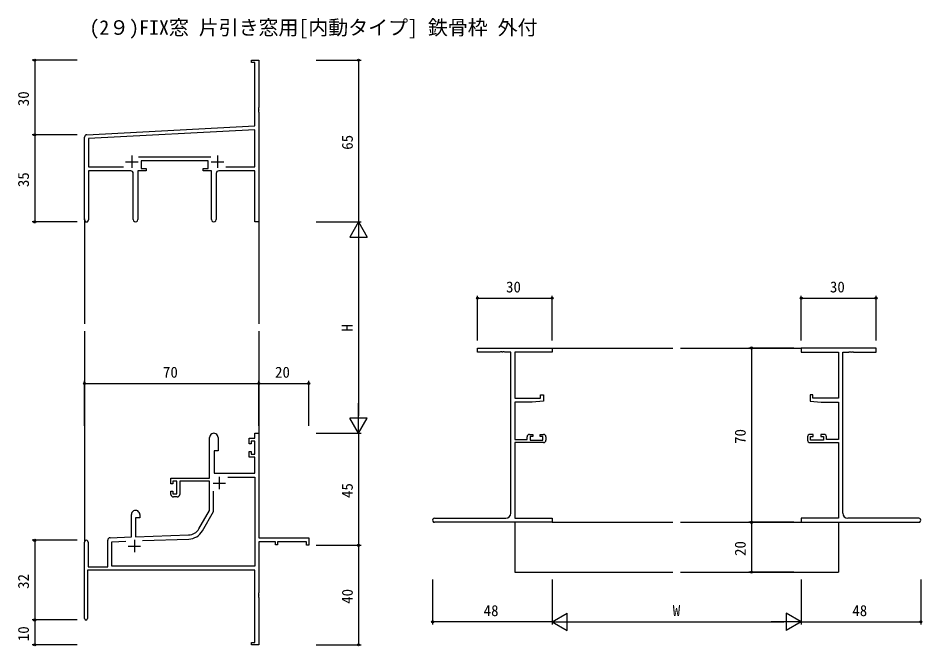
# Model space of a CAD drawing. Units: millimetres, scale not verified. Extents: x -1133 to 1134, y -806 to 806.
# Drawn here: x -464.6 to -101.8, y 222.8 to 475 of the extents above; entities that cross this region are included whole.
import ezdxf
from ezdxf.enums import TextEntityAlignment as Align

# ---------------------------------------------------------------- set-up
doc = ezdxf.new("R2010")
doc.units = ezdxf.units.MM
doc.header["$LTSCALE"] = 4
for name, color, linetype in [('0-1_USER1', 3, 'Continuous'), ('0-2_YKK_11', 7, 'Continuous'), ('0-3_YKK_12', 2, 'Continuous'), ('0-4_YKK_D', 6, 'Continuous')]:
    doc.layers.add(name, color=color, linetype=linetype)
doc.styles.add('ＭＳ ゴシック', font='')
doc.styles.get('ＭＳ ゴシック').set_extended_font_data('MS Gothic')

msp = doc.modelspace()

# ---------------------------------------------------------------- linework, layer by layer
at = {"layer": '0-2_YKK_11'}
for p, q in [((-437.953, 393.911), (-437.953, 427.147)), ((-421.453, 417.296), (-416.453, 417.296)), ((-418.953, 419.796), (-418.953, 414.796)), ((-416.261, 419.226), (-387.245, 419.226)), ((-387.053, 417.296), (-382.053, 417.296)), ((-384.553, 419.796), (-384.553, 414.796)), ((-381.202, 415.226), (-369.583, 415.226)), ((-418.403, 394.046), (-418.403, 412.596)), ((-385.103, 412.596), (-385.103, 394.046)), ((-252.724, 306.758), (-252.724, 305.458)), ((-147.727, 306.758), (-147.727, 305.458)), ((-383.853, 290.728), (-383.853, 285.728)), ((-380.439, 290.598), (-369.583, 290.598)), ((-386.353, 288.228), (-381.353, 288.228)), ((-400.753, 282.628), (-402.253, 282.628)), ((-297.409, 274.088), (-268.854, 274.088)), ((-103.042, 274.088), (-131.597, 274.088)), ((-417.953, 265.428), (-417.953, 260.428)), ((-414.662, 265.085), (-396.106, 265.733)), ((-437.953, 233.828), (-437.953, 264.528)), ((-420.453, 262.928), (-415.453, 262.928))]:
    msp.add_line(p, q, dxfattribs=at)
for points in [[(-437.005, 428.146), (-369.583, 431.679), (-369.583, 457.196), (-370.953, 457.196), (-370.953, 458.096), (-367.953, 458.096), (-367.953, 439.054), (-368.073, 438.871), (-368.073, 438.321), (-367.953, 438.138), (-367.953, 438.054), (-368.073, 437.871), (-368.073, 437.321), (-367.953, 437.138), (-367.953, 393.096), (-369.583, 393.096), (-369.583, 413.596), (-384.103, 413.596)], [(-381.202, 415.226), (-369.583, 415.226), (-369.583, 430.047), (-436.323, 426.549), (-436.323, 415.226), (-422.303, 415.226)], [(-387.003, 394.046), (-387.003, 413.596), (-390.353, 413.596), (-390.353, 414.596), (-388.353, 414.596), (-388.353, 417.596), (-415.153, 417.596), (-415.153, 414.596), (-413.153, 414.596), (-413.153, 413.596), (-416.503, 413.596), (-416.503, 394.046)], [(-419.403, 413.596), (-436.323, 413.596), (-436.323, 393.911)], [(-266.854, 276.088), (-266.854, 340.828), (-269.266, 340.828), (-269.449, 340.948), (-269.999, 340.948), (-270.183, 340.828), (-270.266, 340.828), (-270.449, 340.948), (-270.999, 340.948), (-271.183, 340.828), (-280.224, 340.828), (-280.224, 342.458), (-250.224, 342.458), (-250.224, 340.828), (-265.224, 340.828), (-265.224, 322.358), (-254.924, 322.358), (-254.924, 323.658), (-253.724, 323.658), (-253.724, 321.051), (-258.224, 320.658), (-265.224, 320.658), (-265.224, 305.658), (-260.324, 305.658), (-260.324, 306.758)], [(-133.597, 276.088), (-133.597, 340.828), (-131.185, 340.828), (-131.002, 340.948), (-130.452, 340.948), (-130.268, 340.828), (-130.185, 340.828), (-130.002, 340.948), (-129.452, 340.948), (-129.268, 340.828), (-120.227, 340.828), (-120.227, 342.458), (-150.227, 342.458), (-150.227, 340.828), (-135.227, 340.828), (-135.227, 322.358), (-145.527, 322.358), (-145.527, 323.658), (-146.727, 323.658), (-146.727, 321.051), (-142.227, 320.658), (-135.227, 320.658), (-135.227, 305.658), (-140.127, 305.658), (-140.127, 306.758)], [(-403.253, 283.628), (-403.253, 284.928), (-402.453, 284.928), (-402.453, 283.828), (-400.953, 283.828), (-400.953, 289.028), (-402.453, 289.028), (-402.453, 287.928), (-403.253, 287.928), (-403.253, 290.228), (-387.753, 290.228), (-387.753, 306.528)], [(-384.353, 306.528), (-384.353, 301.228), (-385.953, 301.228), (-385.953, 292.228), (-369.583, 292.228), (-369.583, 298.628), (-371.853, 298.628), (-371.853, 300.928), (-371.053, 300.928), (-371.053, 299.828), (-369.583, 299.828), (-369.583, 305.028), (-371.053, 305.028), (-371.053, 303.928), (-371.853, 303.928), (-371.853, 306.228), (-369.583, 306.228), (-369.583, 308.228), (-367.953, 308.228), (-367.953, 266.228), (-347.953, 266.228), (-347.953, 263.228), (-348.853, 263.228), (-348.853, 264.598), (-360.453, 264.598), (-360.453, 263.428), (-361.253, 263.428), (-361.253, 264.598), (-367.953, 264.598), (-367.953, 244.186), (-368.073, 244.003), (-368.073, 243.453), (-367.953, 243.269), (-367.953, 243.186), (-368.073, 243.003), (-368.073, 242.453), (-367.953, 242.269), (-367.953, 223.228), (-370.953, 223.228), (-370.953, 224.128)], [(-259.324, 307.758), (-258.024, 307.758), (-258.024, 306.958), (-259.124, 306.958), (-259.124, 305.458), (-253.924, 305.458), (-253.924, 306.958), (-255.024, 306.958), (-255.024, 307.758), (-253.724, 307.758)], [(-141.127, 307.758), (-142.427, 307.758), (-142.427, 306.958), (-141.327, 306.958), (-141.327, 305.458), (-146.527, 305.458), (-146.527, 306.958), (-145.427, 306.958), (-145.427, 307.758), (-146.727, 307.758)], [(-253.724, 304.458), (-265.224, 304.458), (-265.224, 274.088), (-250.224, 274.088), (-250.224, 272.458), (-297.409, 272.458)], [(-146.727, 304.458), (-135.227, 304.458), (-135.227, 274.088), (-150.227, 274.088), (-150.227, 272.458), (-103.042, 272.458)], [(-380.439, 290.598), (-369.583, 290.598), (-369.583, 254.858), (-427.023, 254.858), (-427.023, 264.654), (-421.386, 264.85)], [(-392.007, 269.859), (-387.753, 277.228), (-387.753, 289.028), (-399.753, 289.028), (-399.753, 283.628)], [(-390.595, 269.044), (-386.123, 276.791), (-386.123, 284.926)], [(-427.688, 266.261), (-419.153, 266.559), (-419.153, 275.528)], [(-415.753, 275.528), (-415.753, 274.228), (-417.453, 274.228), (-417.453, 266.619), (-396.163, 267.362)], [(-436.553, 264.528), (-436.553, 254.628), (-428.653, 254.628), (-428.653, 265.262)], [(-369.583, 253.228), (-436.753, 253.228), (-436.753, 233.828)], [(-370.953, 224.128), (-369.583, 224.128), (-369.583, 253.228)]]:
    msp.add_lwpolyline(points, dxfattribs=at)
for centre, radius, start, end in [((-436.953, 427.147), 1, 93.00003, 180), ((-419.403, 412.596), 1, 0.00001, 89.99999), ((-384.103, 412.596), 1, 90.00001, 179.99999), ((-437.138, 393.911), 0.815, 179.99999, 0.00001), ((-417.453, 394.046), 0.95, 179.99999, 0.00001), ((-386.053, 394.046), 0.95, 179.99999, 0.00001), ((-386.053, 306.528), 1.7, 359.99999, 180.00001), ((-259.324, 306.758), 1, 90.00001, 179.99999), ((-253.724, 306.758), 1, 0.00001, 89.99999), ((-253.724, 305.458), 1, 270.00001, 359.99999), ((-146.727, 306.758), 1, 90.00001, 179.99999), ((-146.727, 305.458), 1, 180.00001, 269.99999), ((-141.127, 306.758), 1, 0.00001, 89.99999), ((-402.253, 283.628), 1, 180.00001, 269.99999), ((-400.753, 283.628), 1, 270.00001, 359.99999), ((-417.453, 275.528), 1.7, 359.99999, 180.00001), ((-268.854, 276.088), 2, 270.00001, 359.99999), ((-131.597, 276.088), 2, 180.00001, 269.99999), ((-297.409, 273.273), 0.815, 89.99999, 270.00001), ((-103.042, 273.273), 0.815, 269.99999, 90.00001), ((-396.337, 272.359), 5, 271.99999, 330), ((-396.337, 272.359), 6.63, 272, 330), ((-437.253, 264.528), 0.7, 359.99999, 180.00001), ((-427.653, 265.262), 1, 91.99998, 180), ((-437.353, 233.828), 0.6, 179.99999, 0.00001)]:
    msp.add_arc(centre, radius, start, end, dxfattribs=at)
at = {"layer": '0-3_YKK_12'}
for p, q in [((-437.953, 394.351), (-437.953, 352.162)), ((-367.953, 393.096), (-367.953, 352.162)), ((-437.953, 349.162), (-437.953, 264.528)), ((-367.953, 349.162), (-367.953, 308.228)), ((-250.224, 342.458), (-201.725, 342.458)), ((-198.725, 342.458), (-150.227, 342.458)), ((-265.224, 272.458), (-265.224, 252.458)), ((-250.224, 272.458), (-201.725, 272.458)), ((-198.725, 272.458), (-150.227, 272.458)), ((-135.227, 272.458), (-135.227, 252.458)), ((-265.224, 252.458), (-201.725, 252.458)), ((-198.725, 252.458), (-135.227, 252.458))]:
    msp.add_line(p, q, dxfattribs=at)
at = {"layer": '0-4_YKK_D'}
for p, q in [((-440.953, 458.096), (-458.953, 458.096)), ((-457.953, 458.096), (-457.953, 428.096)), ((-344.953, 458.096), (-326.953, 458.096)), ((-327.953, 458.096), (-327.953, 393.096)), ((-440.953, 428.096), (-458.953, 428.096)), ((-440.953, 428.096), (-458.953, 428.096)), ((-457.953, 428.096), (-457.953, 393.096)), ((-440.953, 393.096), (-458.953, 393.096)), ((-344.953, 393.096), (-326.953, 393.096)), ((-344.953, 393.096), (-326.953, 393.096)), ((-327.953, 393.096), (-331.453, 387.034)), ((-327.953, 393.096), (-324.453, 387.034)), ((-327.953, 393.096), (-327.953, 380.972)), ((-331.453, 387.034), (-324.453, 387.034)), ((-327.953, 386.096), (-327.953, 315.228)), ((-280.224, 345.458), (-280.224, 363.458)), ((-250.224, 345.458), (-250.224, 363.458)), ((-150.227, 345.458), (-150.227, 363.458)), ((-120.227, 345.458), (-120.227, 363.458)), ((-280.224, 362.458), (-250.224, 362.458)), ((-150.227, 362.458), (-120.227, 362.458)), ((-153.227, 342.458), (-171.227, 342.458)), ((-170.227, 342.458), (-170.227, 272.458)), ((-437.953, 311.228), (-437.953, 329.228)), ((-437.953, 328.228), (-367.953, 328.228)), ((-367.953, 311.228), (-367.953, 329.228)), ((-367.953, 311.228), (-367.953, 329.228)), ((-367.953, 328.228), (-347.953, 328.228)), ((-347.953, 311.228), (-347.953, 329.228)), ((-327.953, 308.228), (-327.953, 320.352)), ((-327.953, 308.228), (-331.453, 314.29)), ((-324.453, 314.29), (-331.453, 314.29)), ((-327.953, 308.228), (-324.453, 314.29)), ((-344.953, 308.228), (-326.953, 308.228)), ((-344.953, 308.228), (-326.953, 308.228)), ((-327.953, 308.228), (-327.953, 263.228)), ((-153.227, 272.458), (-171.227, 272.458)), ((-153.227, 272.458), (-171.227, 272.458)), ((-170.227, 272.458), (-170.227, 252.458)), ((-440.953, 265.228), (-458.953, 265.228)), ((-457.953, 265.228), (-457.953, 233.228)), ((-344.953, 263.228), (-326.953, 263.228)), ((-344.953, 263.228), (-326.953, 263.228)), ((-327.953, 263.228), (-327.953, 223.228)), ((-153.227, 252.458), (-171.227, 252.458)), ((-298.224, 249.458), (-298.224, 231.458)), ((-250.224, 249.458), (-250.224, 231.458)), ((-250.224, 249.458), (-250.224, 231.458)), ((-150.227, 249.458), (-150.227, 231.458)), ((-150.227, 249.458), (-150.227, 231.458)), ((-102.227, 249.458), (-102.227, 231.458)), ((-250.224, 232.458), (-244.162, 235.958)), ((-244.162, 228.958), (-244.162, 235.958)), ((-150.227, 232.458), (-156.289, 235.958)), ((-156.289, 235.958), (-156.289, 228.958)), ((-440.953, 233.228), (-458.953, 233.228)), ((-440.953, 233.228), (-458.953, 233.228)), ((-457.953, 233.228), (-457.953, 223.228)), ((-250.224, 232.458), (-298.224, 232.458)), ((-250.224, 232.458), (-244.162, 228.958)), ((-250.224, 232.458), (-238.1, 232.458)), ((-243.224, 232.458), (-157.227, 232.458)), ((-150.227, 232.458), (-162.351, 232.458)), ((-150.227, 232.458), (-156.289, 228.958)), ((-150.227, 232.458), (-102.227, 232.458)), ((-440.953, 223.228), (-458.953, 223.228)), ((-344.953, 223.228), (-326.953, 223.228))]:
    msp.add_line(p, q, dxfattribs=at)
for centre in [(-457.953, 458.096), (-327.953, 458.096), (-457.953, 428.096), (-457.953, 428.096), (-457.953, 393.096), (-280.224, 362.458), (-250.224, 362.458), (-150.227, 362.458), (-120.227, 362.458), (-170.227, 342.458), (-437.953, 328.228), (-367.953, 328.228), (-367.953, 328.228), (-347.953, 328.228), (-170.227, 272.458), (-170.227, 272.458), (-457.953, 265.228), (-327.953, 263.228), (-327.953, 263.228), (-170.227, 252.458), (-457.953, 233.228), (-457.953, 233.228), (-298.224, 232.458), (-102.227, 232.458), (-457.953, 223.228), (-327.953, 223.228)]:
    msp.add_circle(centre, 0.425, dxfattribs=at)

# ---------------------------------------------------------------- texts
at = {"layer": '0-1_USER1', "style": 'ＭＳ ゴシック'}
msp.add_text('(2９)FIX窓 片引き窓用[内動タイプ] 鉄骨枠 外付', height=5.865, dxfattribs=at).set_placement((-436.013, 466.492), align=Align.BOTTOM_LEFT)
at = {"layer": '0-4_YKK_D', "style": 'ＭＳ ゴシック'}
for s, p in [('30', (-458.953, 439.576)), ('65', (-328.953, 422.076)), ('35', (-458.953, 407.076)), ('H', (-328.953, 349.062)), ('70', (-171.227, 303.938)), ('45', (-328.953, 282.208)), ('20', (-171.227, 258.938)), ('32', (-458.953, 245.708)), ('40', (-328.953, 239.708)), ('10', (-458.953, 224.708))]:
    msp.add_text(s, height=4.399, rotation=90, dxfattribs=at).set_placement(p, align=Align.BOTTOM_LEFT)
for s, p in [('30', (-268.744, 363.458)), ('30', (-138.747, 363.458)), ('70', (-406.473, 329.228)), ('20', (-361.473, 329.228)), ('48', (-277.744, 233.458)), ('W', (-201.825, 233.458)), ('48', (-129.747, 233.458))]:
    msp.add_text(s, height=4.399, dxfattribs=at).set_placement(p, align=Align.BOTTOM_LEFT)

doc.saveas('drawing.dxf')
